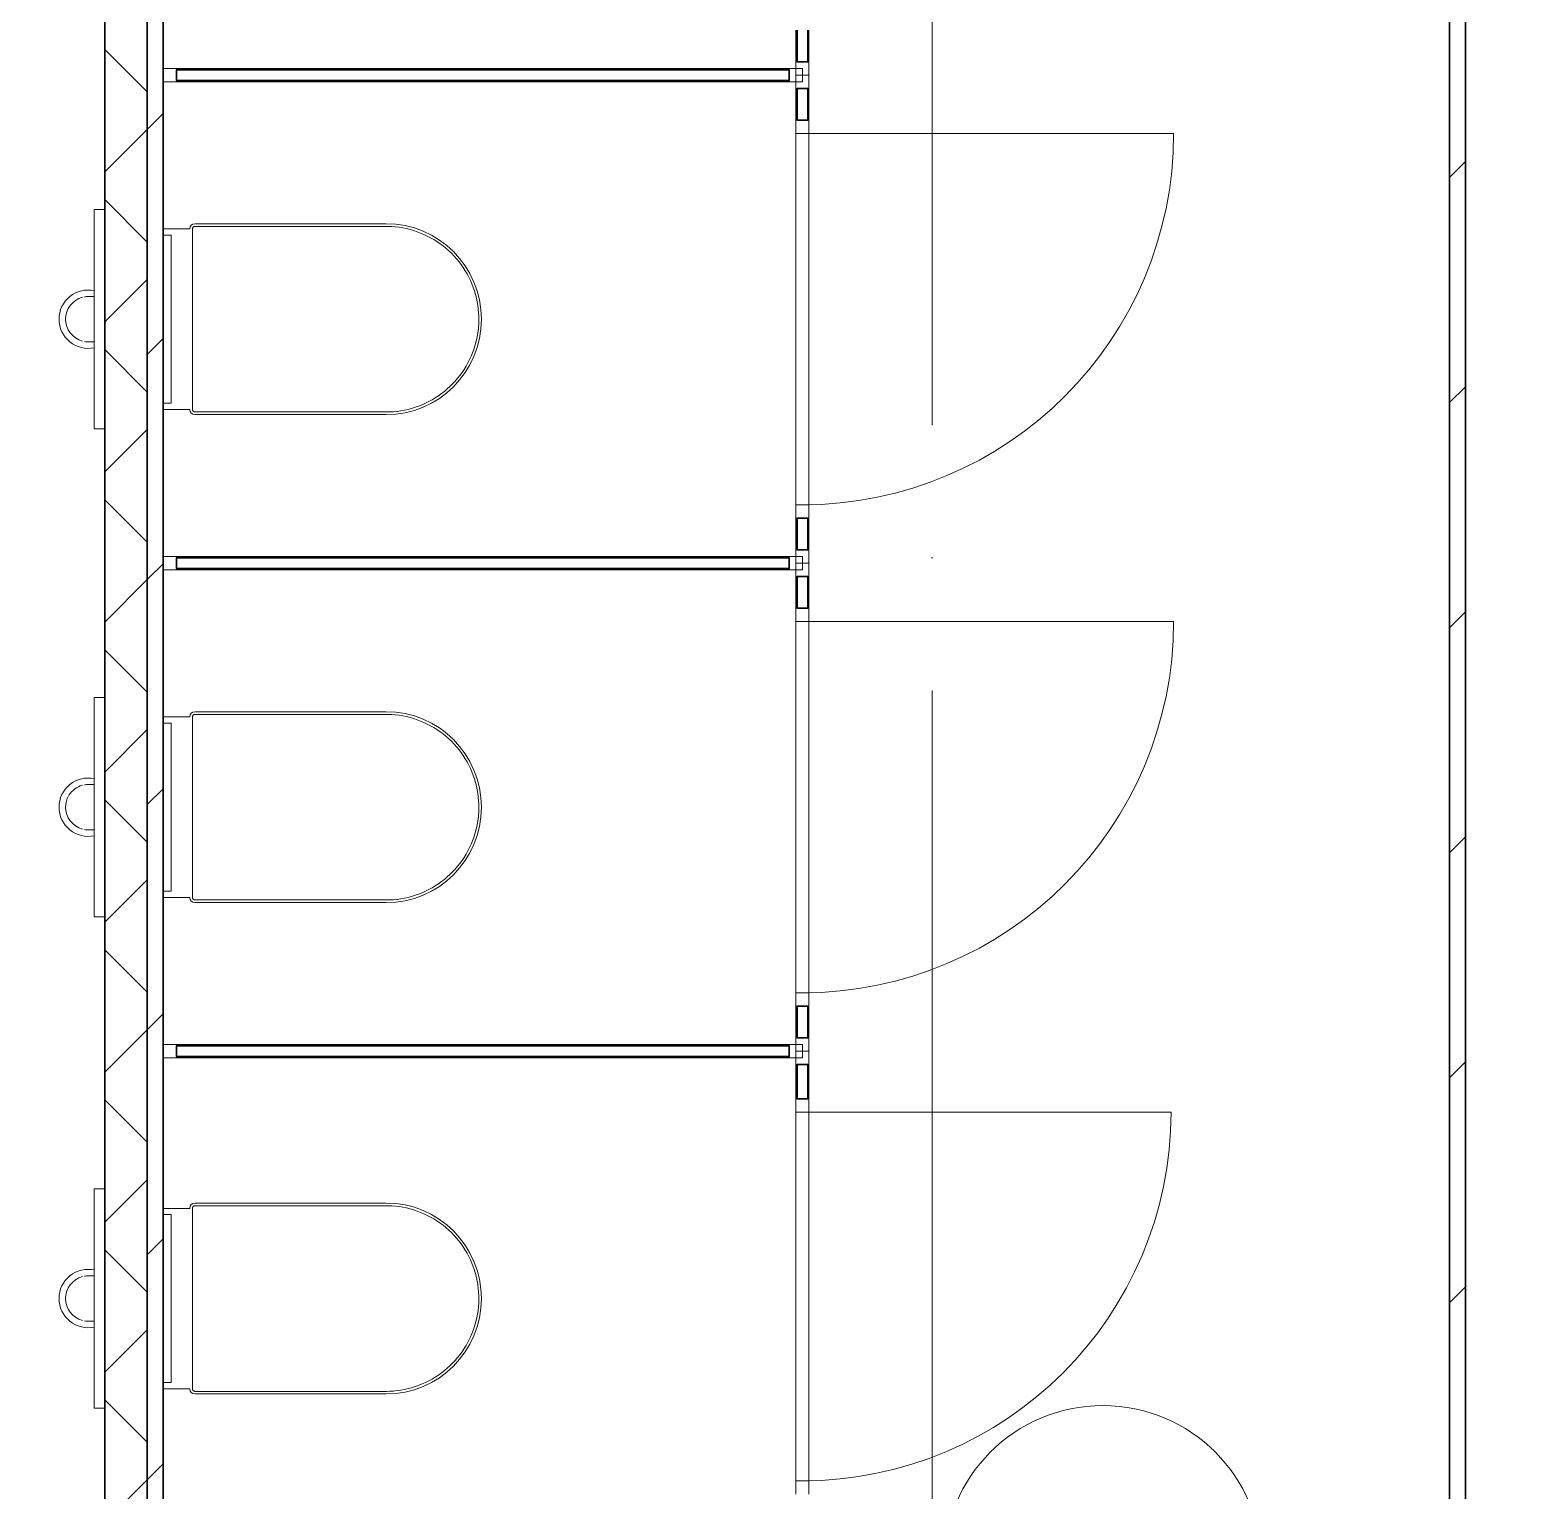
# Model space of a CAD drawing. Header units: millimetres. Extents: x -259809 to 472825, y -397243 to 31861.
# Drawn here: x -48357 to -45520, y -361841 to -359087 of the extents above; entities that cross this region are included whole.
import ezdxf

# ---------------------------------------------------------------- set-up
doc = ezdxf.new("R2010")
doc.units = ezdxf.units.MM
doc.linetypes.add('ADSK_Линия сетки', pattern=[25, 20, -2.5, 0, -2.5])
for name, color, linetype, lineweight in [('Витраж', 252, 'Continuous', 9), ('Двери', 252, 'Continuous', 9), ('лс', 5, 'Continuous', 30), ('Марки помещений', 252, 'Continuous', 20), ('Оси', 252, 'Continuous', 9), ('Сантехника', 252, 'Continuous', 18), ('Стены внутренние', 252, 'Continuous', 18), ('Стены наружные', 252, 'Continuous', 18), ('Стены разрез', 7, 'Continuous', 30)]:
    doc.layers.add(name, color=color, linetype=linetype, lineweight=lineweight)

# ---------------------------------------------------------------- blocks, each defined once
blk = doc.blocks.new('1 этаж')
at = {"layer": 'Витраж', "color": 251, "true_color": 0x636466}
for p, q in [((-46913.3, -6400.3), (-46913.3, -6460.3)), ((-46888.3, -6400.3), (-46888.3, -6460.3)), ((-46925.8, -6472.8), (-48080.8, -6472.8)), ((-46925.8, -6497.8), (-48080.8, -6497.8)), ((-46913.3, -6510.3), (-46913.3, -6570.3)), ((-46888.3, -6510.3), (-46888.3, -6570.3)), ((-46913.3, -6595.3), (-46913.3, -7295.3)), ((-46888.3, -6595.3), (-46888.3, -7295.3)), ((-46913.3, -7320.3), (-46913.3, -7380.3)), ((-46888.3, -7320.3), (-46888.3, -7380.3)), ((-46925.8, -7392.8), (-48080.8, -7392.8)), ((-46925.8, -7417.8), (-48080.8, -7417.8)), ((-46913.3, -7430.3), (-46913.3, -7490.3)), ((-46888.3, -7430.3), (-46888.3, -7490.3)), ((-46913.3, -7515.3), (-46913.3, -8215.3)), ((-46888.3, -7515.3), (-46888.3, -8215.3)), ((-46913.3, -8240.3), (-46913.3, -8300.3)), ((-46888.3, -8240.3), (-46888.3, -8300.3)), ((-46925.8, -8312.8), (-48080.8, -8312.8)), ((-46925.8, -8337.8), (-48080.8, -8337.8)), ((-46913.3, -8350.3), (-46913.3, -8415.3)), ((-46888.3, -8350.3), (-46888.3, -8415.3)), ((-46913.3, -8440.3), (-46913.3, -9135.3)), ((-46888.3, -8440.3), (-46888.3, -9135.3))]:
    blk.add_line(p, q, dxfattribs=at)
at = {"layer": 'Витраж', "color": 251, "lineweight": 18, "true_color": 0x636466}
for p, q in [((-46888.3, -6460.3), (-46913.3, -6460.3)), ((-46913.3, -6460.3), (-46913.3, -6485.3)), ((-46888.3, -6485.3), (-46888.3, -6460.3)), ((-48080.8, -6472.8), (-48105.8, -6472.8)), ((-48105.8, -6472.8), (-48105.8, -6497.8)), ((-48080.8, -6497.8), (-48080.8, -6472.8)), ((-46913.3, -6485.3), (-46888.3, -6485.3)), ((-48105.8, -6497.8), (-48080.8, -6497.8)), ((-48080.8, -7392.8), (-48105.8, -7392.8)), ((-48105.8, -7392.8), (-48105.8, -7417.8)), ((-48080.8, -7417.8), (-48080.8, -7392.8)), ((-46888.3, -7380.3), (-46913.3, -7380.3)), ((-46913.3, -7380.3), (-46913.3, -7405.3)), ((-46888.3, -7405.3), (-46888.3, -7380.3)), ((-48105.8, -7417.8), (-48080.8, -7417.8)), ((-46913.3, -7405.3), (-46888.3, -7405.3)), ((-46888.3, -8300.3), (-46913.3, -8300.3)), ((-46913.3, -8300.3), (-46913.3, -8325.3)), ((-46888.3, -8325.3), (-46888.3, -8300.3)), ((-48080.8, -8312.8), (-48105.8, -8312.8)), ((-48105.8, -8312.8), (-48105.8, -8337.8)), ((-48105.8, -8337.8), (-48080.8, -8337.8)), ((-48080.8, -8337.8), (-48080.8, -8312.8)), ((-46913.3, -8325.3), (-46888.3, -8325.3))]:
    blk.add_line(p, q, dxfattribs=at)
at = {"layer": 'Витраж', "color": 251, "lineweight": 18, "true_color": 0x636466, "extrusion": (0, 0, -1)}
for p, q in [((-46900.8, -6472.8), (-46925.8, -6472.8)), ((-46925.8, -6472.8), (-46925.8, -6497.8)), ((-46888.3, -6485.3), (-46913.3, -6485.3)), ((-46913.3, -6485.3), (-46913.3, -6510.3)), ((-46900.8, -6497.8), (-46900.8, -6472.8)), ((-46888.3, -6510.3), (-46888.3, -6485.3)), ((-46925.8, -6497.8), (-46900.8, -6497.8)), ((-46913.3, -6510.3), (-46888.3, -6510.3)), ((-46888.3, -6570.3), (-46913.3, -6570.3)), ((-46913.3, -6570.3), (-46913.3, -6595.3)), ((-46888.3, -6595.3), (-46888.3, -6570.3)), ((-46913.3, -6595.3), (-46888.3, -6595.3)), ((-46888.3, -7295.3), (-46913.3, -7295.3)), ((-46913.3, -7295.3), (-46913.3, -7320.3)), ((-46888.3, -7320.3), (-46888.3, -7295.3)), ((-46913.3, -7320.3), (-46888.3, -7320.3)), ((-46900.8, -7392.8), (-46925.8, -7392.8)), ((-46925.8, -7392.8), (-46925.8, -7417.8)), ((-46900.8, -7417.8), (-46900.8, -7392.8)), ((-46925.8, -7417.8), (-46900.8, -7417.8)), ((-46888.3, -7405.3), (-46913.3, -7405.3)), ((-46913.3, -7405.3), (-46913.3, -7430.3)), ((-46913.3, -7430.3), (-46888.3, -7430.3)), ((-46888.3, -7430.3), (-46888.3, -7405.3)), ((-46888.3, -7490.3), (-46913.3, -7490.3)), ((-46913.3, -7490.3), (-46913.3, -7515.3)), ((-46913.3, -7515.3), (-46888.3, -7515.3)), ((-46888.3, -7515.3), (-46888.3, -7490.3)), ((-46888.3, -8215.3), (-46913.3, -8215.3)), ((-46913.3, -8215.3), (-46913.3, -8240.3)), ((-46888.3, -8240.3), (-46888.3, -8215.3)), ((-46913.3, -8240.3), (-46888.3, -8240.3)), ((-46900.8, -8312.8), (-46925.8, -8312.8)), ((-46925.8, -8312.8), (-46925.8, -8337.8)), ((-46925.8, -8337.8), (-46900.8, -8337.8)), ((-46888.3, -8325.3), (-46913.3, -8325.3)), ((-46913.3, -8325.3), (-46913.3, -8350.3)), ((-46900.8, -8337.8), (-46900.8, -8312.8)), ((-46888.3, -8350.3), (-46888.3, -8325.3)), ((-46913.3, -8350.3), (-46888.3, -8350.3)), ((-46888.3, -8415.3), (-46913.3, -8415.3)), ((-46913.3, -8415.3), (-46913.3, -8440.3)), ((-46888.3, -8440.3), (-46888.3, -8415.3)), ((-46913.3, -8440.3), (-46888.3, -8440.3)), ((-46888.3, -9135.3), (-46913.3, -9135.3)), ((-46913.3, -9135.3), (-46913.3, -9160.3)), ((-46888.3, -9160.3), (-46888.3, -9135.3))]:
    blk.add_line(p, q, dxfattribs=at)
at = {"layer": 'Двери', "color": 251, "true_color": 0x636466}
for p, q in [((-46888.3, -6595.3), (-46200.8, -6595.3)), ((-46888.3, -7515.3), (-46200.8, -7515.3)), ((-46888.3, -8440.3), (-46205.8, -8440.3))]:
    blk.add_line(p, q, dxfattribs=at)
for centre, radius in [((-46900.8, -6595.3), 700), ((-46900.8, -7515.3), 700), ((-46900.8, -8440.3), 695)]:
    blk.add_arc(centre, radius, 270, 0, dxfattribs=at)
at = {"layer": 'Марки помещений', "color": 251, "true_color": 0x636466}
blk.add_circle((-46334.3, -9293.4), 300, dxfattribs=at)
at = {"layer": 'Оси', "color": 251, "linetype": 'ADSK_Линия сетки', "ltscale": 100, "true_color": 0x636466}
blk.add_line((-46655.8, -2645.3), (-46655.8, -33771.4), dxfattribs=at)
at = {"layer": 'Сантехника', "color": 251, "lineweight": 9, "true_color": 0x636466}
for p, q in [((-48215.8, -6738.6), (-48235.8, -6738.6)), ((-48235.8, -6738.6), (-48235.8, -6763.6)), ((-48235.8, -7127.1), (-48235.8, -6763.6)), ((-48235.8, -7127.1), (-48235.8, -7152.1)), ((-48235.8, -7152.1), (-48215.8, -7152.1)), ((-48215.8, -7658.6), (-48235.8, -7658.6)), ((-48235.8, -7658.6), (-48235.8, -7683.6)), ((-48235.8, -8047.1), (-48235.8, -7683.6)), ((-48235.8, -8047.1), (-48235.8, -8072.1)), ((-48235.8, -8072.1), (-48215.8, -8072.1)), ((-48215.8, -8584.8), (-48235.8, -8584.8)), ((-48235.8, -8584.8), (-48235.8, -8609.8)), ((-48235.8, -8973.3), (-48235.8, -8609.8)), ((-48235.8, -8973.3), (-48235.8, -8998.3)), ((-48235.8, -8998.3), (-48215.8, -8998.3))]:
    blk.add_line(p, q, dxfattribs=at)
at = {"layer": 'Сантехника', "color": 251, "true_color": 0x636466}
for p, q in [((-48055.8, -6775.3), (-48105.8, -6775.3)), ((-48050.8, -6775.3), (-48050.8, -7115.3)), ((-47685.8, -6765.3), (-48045.8, -6765.3)), ((-47685.8, -6770.3), (-48045.8, -6770.3)), ((-48105.8, -6787.1), (-48090.8, -6787.1)), ((-48090.8, -6787.1), (-48090.8, -7103.5)), ((-48090.8, -7103.5), (-48105.8, -7103.5)), ((-48105.8, -7115.3), (-48055.8, -7115.3)), ((-48045.8, -7120.3), (-47685.8, -7120.3)), ((-48045.8, -7125.3), (-47685.8, -7125.3)), ((-47685.8, -7685.3), (-48045.8, -7685.3)), ((-48055.8, -7695.3), (-48105.8, -7695.3)), ((-48105.8, -7707.1), (-48090.8, -7707.1)), ((-48090.8, -7707.1), (-48090.8, -8023.5)), ((-48050.8, -7695.3), (-48050.8, -8035.3)), ((-47685.8, -7690.3), (-48045.8, -7690.3)), ((-48090.8, -8023.5), (-48105.8, -8023.5)), ((-48105.8, -8035.3), (-48055.8, -8035.3)), ((-48045.8, -8040.3), (-47685.8, -8040.3)), ((-48045.8, -8045.3), (-47685.8, -8045.3)), ((-48055.8, -8621.6), (-48105.8, -8621.6)), ((-48050.8, -8621.6), (-48050.8, -8961.6)), ((-47685.8, -8611.6), (-48045.8, -8611.6)), ((-47685.8, -8616.6), (-48045.8, -8616.6)), ((-48105.8, -8633.4), (-48090.8, -8633.4)), ((-48090.8, -8633.4), (-48090.8, -8949.8)), ((-48090.8, -8949.8), (-48105.8, -8949.8)), ((-48105.8, -8961.6), (-48055.8, -8961.6)), ((-48045.8, -8966.6), (-47685.8, -8966.6)), ((-48045.8, -8971.6), (-47685.8, -8971.6))]:
    blk.add_line(p, q, dxfattribs=at)
at = {"layer": 'Сантехника', "color": 251, "true_color": 0x636466, "flags": 128}
for points in [[(-48045.8, -6770.3), (-48046, -6770.3), (-48046.2, -6770.3), (-48046.4, -6770.3), (-48046.6, -6770.4), (-48046.8, -6770.4), (-48047, -6770.5), (-48047.2, -6770.5), (-48047.4, -6770.6), (-48047.6, -6770.6), (-48047.7, -6770.7), (-48047.9, -6770.8), (-48048.1, -6770.9), (-48048.3, -6771), (-48048.5, -6771.1), (-48048.6, -6771.2), (-48048.8, -6771.3), (-48048.9, -6771.4), (-48049.1, -6771.6), (-48049.2, -6771.7), (-48049.4, -6771.8), (-48049.5, -6772), (-48049.7, -6772.1), (-48049.8, -6772.3), (-48049.9, -6772.4), (-48050, -6772.6), (-48050.1, -6772.8), (-48050.2, -6773), (-48050.3, -6773.1), (-48050.4, -6773.3), (-48050.5, -6773.5), (-48050.5, -6773.7), (-48050.6, -6773.9), (-48050.6, -6774.1), (-48050.7, -6774.3), (-48050.7, -6774.5), (-48050.8, -6774.7), (-48050.8, -6774.9), (-48050.8, -6775.1), (-48050.8, -6775.3), (-48050.8, -6775.3)], [(-47685.8, -7120.3), (-47678.8, -7120.2), (-47671.8, -7119.8), (-47664.9, -7119.1), (-47657.9, -7118.1), (-47651, -7116.8), (-47644.2, -7115.3), (-47637.4, -7113.5), (-47630.8, -7111.4), (-47624.2, -7109.1), (-47617.7, -7106.5), (-47611.3, -7103.6), (-47605, -7100.5), (-47598.8, -7097.2), (-47592.8, -7093.6), (-47587, -7089.7), (-47581.3, -7085.7), (-47575.8, -7081.4), (-47570.4, -7076.9), (-47565.2, -7072.2), (-47560.3, -7067.2), (-47555.5, -7062.1), (-47550.9, -7056.8), (-47546.6, -7051.3), (-47542.4, -7045.7), (-47538.5, -7039.9), (-47534.9, -7033.9), (-47531.5, -7027.8), (-47528.3, -7021.6), (-47525.4, -7015.2), (-47522.7, -7008.7), (-47520.3, -7002.2), (-47518.1, -6995.5), (-47516.3, -6988.7), (-47514.7, -6981.9), (-47513.3, -6975.1), (-47512.3, -6968.1), (-47511.5, -6961.2), (-47511, -6954.2), (-47510.8, -6947.2), (-47510.9, -6940.2), (-47511.2, -6933.2), (-47511.8, -6926.2), (-47512.7, -6919.3), (-47513.9, -6912.4), (-47515.4, -6905.6), (-47517.1, -6898.8), (-47519.1, -6892.1), (-47521.4, -6885.4), (-47523.9, -6878.9), (-47526.7, -6872.5), (-47529.7, -6866.2), (-47533, -6860), (-47536.5, -6854), (-47540.3, -6848.1), (-47544.3, -6842.3), (-47548.5, -6836.7), (-47553, -6831.3), (-47557.7, -6826.1), (-47562.5, -6821.1), (-47567.6, -6816.3), (-47572.9, -6811.6), (-47578.3, -6807.2), (-47583.9, -6803), (-47589.7, -6799.1), (-47595.6, -6795.4), (-47601.7, -6791.9), (-47607.9, -6788.6), (-47614.2, -6785.6), (-47620.6, -6782.9), (-47627.2, -6780.4), (-47633.8, -6778.2), (-47640.5, -6776.3), (-47647.3, -6774.6), (-47654.2, -6773.2), (-47661.1, -6772.1), (-47668.1, -6771.2), (-47675, -6770.6), (-47682, -6770.4), (-47685.8, -6770.3)], [(-48050.8, -7115.3), (-48050.8, -7115.5), (-48050.8, -7115.7), (-48050.8, -7115.9), (-48050.7, -7116.1), (-48050.7, -7116.3), (-48050.7, -7116.5), (-48050.6, -7116.7), (-48050.5, -7116.9), (-48050.5, -7117.1), (-48050.4, -7117.3), (-48050.3, -7117.4), (-48050.2, -7117.6), (-48050.1, -7117.8), (-48050, -7118), (-48049.9, -7118.1), (-48049.8, -7118.3), (-48049.7, -7118.5), (-48049.6, -7118.6), (-48049.4, -7118.8), (-48049.3, -7118.9), (-48049.1, -7119), (-48049, -7119.2), (-48048.8, -7119.3), (-48048.7, -7119.4), (-48048.5, -7119.5), (-48048.3, -7119.6), (-48048.2, -7119.7), (-48048, -7119.8), (-48047.8, -7119.9), (-48047.6, -7120), (-48047.4, -7120), (-48047.2, -7120.1), (-48047, -7120.2), (-48046.8, -7120.2), (-48046.7, -7120.2), (-48046.5, -7120.3), (-48046.3, -7120.3), (-48046.1, -7120.3), (-48045.9, -7120.3), (-48045.8, -7120.3)], [(-48045.8, -7690.3), (-48046, -7690.3), (-48046.2, -7690.3), (-48046.4, -7690.3), (-48046.6, -7690.4), (-48046.8, -7690.4), (-48047, -7690.5), (-48047.2, -7690.5), (-48047.4, -7690.6), (-48047.6, -7690.6), (-48047.7, -7690.7), (-48047.9, -7690.8), (-48048.1, -7690.9), (-48048.3, -7691), (-48048.5, -7691.1), (-48048.6, -7691.2), (-48048.8, -7691.3), (-48048.9, -7691.4), (-48049.1, -7691.6), (-48049.2, -7691.7), (-48049.4, -7691.8), (-48049.5, -7692), (-48049.7, -7692.1), (-48049.8, -7692.3), (-48049.9, -7692.4), (-48050, -7692.6), (-48050.1, -7692.8), (-48050.2, -7693), (-48050.3, -7693.1), (-48050.4, -7693.3), (-48050.5, -7693.5), (-48050.5, -7693.7), (-48050.6, -7693.9), (-48050.6, -7694.1), (-48050.7, -7694.3), (-48050.7, -7694.5), (-48050.8, -7694.7), (-48050.8, -7694.9), (-48050.8, -7695.1), (-48050.8, -7695.3), (-48050.8, -7695.3)], [(-47685.8, -8040.3), (-47678.8, -8040.2), (-47671.8, -8039.8), (-47664.9, -8039.1), (-47657.9, -8038.1), (-47651, -8036.8), (-47644.2, -8035.3), (-47637.4, -8033.5), (-47630.8, -8031.4), (-47624.2, -8029.1), (-47617.7, -8026.5), (-47611.3, -8023.6), (-47605, -8020.5), (-47598.8, -8017.2), (-47592.8, -8013.6), (-47587, -8009.7), (-47581.3, -8005.7), (-47575.8, -8001.4), (-47570.4, -7996.9), (-47565.2, -7992.2), (-47560.3, -7987.2), (-47555.5, -7982.1), (-47550.9, -7976.8), (-47546.6, -7971.3), (-47542.4, -7965.7), (-47538.5, -7959.9), (-47534.9, -7953.9), (-47531.5, -7947.8), (-47528.3, -7941.6), (-47525.4, -7935.2), (-47522.7, -7928.7), (-47520.3, -7922.2), (-47518.1, -7915.5), (-47516.3, -7908.7), (-47514.7, -7901.9), (-47513.3, -7895.1), (-47512.3, -7888.1), (-47511.5, -7881.2), (-47511, -7874.2), (-47510.8, -7867.2), (-47510.9, -7860.2), (-47511.2, -7853.2), (-47511.8, -7846.2), (-47512.7, -7839.3), (-47513.9, -7832.4), (-47515.4, -7825.6), (-47517.1, -7818.8), (-47519.1, -7812.1), (-47521.4, -7805.4), (-47523.9, -7798.9), (-47526.7, -7792.5), (-47529.7, -7786.2), (-47533, -7780), (-47536.5, -7774), (-47540.3, -7768.1), (-47544.3, -7762.3), (-47548.5, -7756.7), (-47553, -7751.3), (-47557.7, -7746.1), (-47562.5, -7741.1), (-47567.6, -7736.3), (-47572.9, -7731.6), (-47578.3, -7727.2), (-47583.9, -7723), (-47589.7, -7719.1), (-47595.6, -7715.4), (-47601.7, -7711.9), (-47607.9, -7708.6), (-47614.2, -7705.6), (-47620.6, -7702.9), (-47627.2, -7700.4), (-47633.8, -7698.2), (-47640.5, -7696.3), (-47647.3, -7694.6), (-47654.2, -7693.2), (-47661.1, -7692.1), (-47668.1, -7691.2), (-47675, -7690.6), (-47682, -7690.4), (-47685.8, -7690.3)], [(-48050.8, -8035.3), (-48050.8, -8035.5), (-48050.8, -8035.7), (-48050.8, -8035.9), (-48050.7, -8036.1), (-48050.7, -8036.3), (-48050.7, -8036.5), (-48050.6, -8036.7), (-48050.5, -8036.9), (-48050.5, -8037.1), (-48050.4, -8037.3), (-48050.3, -8037.4), (-48050.2, -8037.6), (-48050.1, -8037.8), (-48050, -8038), (-48049.9, -8038.1), (-48049.8, -8038.3), (-48049.7, -8038.5), (-48049.6, -8038.6), (-48049.4, -8038.8), (-48049.3, -8038.9), (-48049.1, -8039), (-48049, -8039.2), (-48048.8, -8039.3), (-48048.7, -8039.4), (-48048.5, -8039.5), (-48048.3, -8039.6), (-48048.2, -8039.7), (-48048, -8039.8), (-48047.8, -8039.9), (-48047.6, -8040), (-48047.4, -8040), (-48047.2, -8040.1), (-48047, -8040.2), (-48046.8, -8040.2), (-48046.7, -8040.2), (-48046.5, -8040.3), (-48046.3, -8040.3), (-48046.1, -8040.3), (-48045.9, -8040.3), (-48045.8, -8040.3)], [(-48045.8, -8616.6), (-48046, -8616.6), (-48046.2, -8616.6), (-48046.4, -8616.6), (-48046.6, -8616.6), (-48046.8, -8616.7), (-48047, -8616.7), (-48047.2, -8616.8), (-48047.4, -8616.8), (-48047.6, -8616.9), (-48047.7, -8617), (-48047.9, -8617), (-48048.1, -8617.1), (-48048.3, -8617.2), (-48048.5, -8617.3), (-48048.6, -8617.4), (-48048.8, -8617.6), (-48048.9, -8617.7), (-48049.1, -8617.8), (-48049.2, -8617.9), (-48049.4, -8618.1), (-48049.5, -8618.2), (-48049.7, -8618.4), (-48049.8, -8618.5), (-48049.9, -8618.7), (-48050, -8618.9), (-48050.1, -8619), (-48050.2, -8619.2), (-48050.3, -8619.4), (-48050.4, -8619.6), (-48050.5, -8619.8), (-48050.5, -8619.9), (-48050.6, -8620.1), (-48050.6, -8620.3), (-48050.7, -8620.5), (-48050.7, -8620.7), (-48050.8, -8620.9), (-48050.8, -8621.1), (-48050.8, -8621.3), (-48050.8, -8621.5), (-48050.8, -8621.6)], [(-47685.8, -8966.6), (-47678.8, -8966.4), (-47671.8, -8966), (-47664.9, -8965.3), (-47657.9, -8964.3), (-47651, -8963.1), (-47644.2, -8961.5), (-47637.4, -8959.7), (-47630.8, -8957.7), (-47624.2, -8955.3), (-47617.7, -8952.7), (-47611.3, -8949.9), (-47605, -8946.8), (-47598.8, -8943.4), (-47592.8, -8939.8), (-47587, -8936), (-47581.3, -8931.9), (-47575.8, -8927.6), (-47570.4, -8923.1), (-47565.2, -8918.4), (-47560.3, -8913.5), (-47555.5, -8908.4), (-47550.9, -8903.1), (-47546.6, -8897.6), (-47542.4, -8891.9), (-47538.5, -8886.1), (-47534.9, -8880.2), (-47531.5, -8874), (-47528.3, -8867.8), (-47525.4, -8861.4), (-47522.7, -8855), (-47520.3, -8848.4), (-47518.1, -8841.7), (-47516.3, -8835), (-47514.7, -8828.2), (-47513.3, -8821.3), (-47512.3, -8814.4), (-47511.5, -8807.4), (-47511, -8800.4), (-47510.8, -8793.5), (-47510.9, -8786.5), (-47511.2, -8779.5), (-47511.8, -8772.5), (-47512.7, -8765.5), (-47513.9, -8758.6), (-47515.4, -8751.8), (-47517.1, -8745), (-47519.1, -8738.3), (-47521.4, -8731.7), (-47523.9, -8725.2), (-47526.7, -8718.7), (-47529.7, -8712.4), (-47533, -8706.3), (-47536.5, -8700.2), (-47540.3, -8694.3), (-47544.3, -8688.6), (-47548.5, -8683), (-47553, -8677.6), (-47557.7, -8672.4), (-47562.5, -8667.3), (-47567.6, -8662.5), (-47572.9, -8657.9), (-47578.3, -8653.5), (-47583.9, -8649.3), (-47589.7, -8645.3), (-47595.6, -8641.6), (-47601.7, -8638.1), (-47607.9, -8634.9), (-47614.2, -8631.9), (-47620.6, -8629.2), (-47627.2, -8626.7), (-47633.8, -8624.5), (-47640.5, -8622.5), (-47647.3, -8620.8), (-47654.2, -8619.4), (-47661.1, -8618.3), (-47668.1, -8617.5), (-47675, -8616.9), (-47682, -8616.6), (-47685.8, -8616.6)], [(-48050.8, -8961.6), (-48050.8, -8961.8), (-48050.8, -8962), (-48050.8, -8962.2), (-48050.7, -8962.4), (-48050.7, -8962.6), (-48050.7, -8962.8), (-48050.6, -8962.9), (-48050.5, -8963.1), (-48050.5, -8963.3), (-48050.4, -8963.5), (-48050.3, -8963.7), (-48050.2, -8963.9), (-48050.1, -8964), (-48050, -8964.2), (-48049.9, -8964.4), (-48049.8, -8964.5), (-48049.7, -8964.7), (-48049.6, -8964.9), (-48049.4, -8965), (-48049.3, -8965.1), (-48049.1, -8965.3), (-48049, -8965.4), (-48048.8, -8965.5), (-48048.7, -8965.7), (-48048.5, -8965.8), (-48048.3, -8965.9), (-48048.2, -8966), (-48048, -8966.1), (-48047.8, -8966.1), (-48047.6, -8966.2), (-48047.4, -8966.3), (-48047.2, -8966.4), (-48047, -8966.4), (-48046.8, -8966.5), (-48046.7, -8966.5), (-48046.5, -8966.5), (-48046.3, -8966.5), (-48046.1, -8966.6), (-48045.9, -8966.6), (-48045.8, -8966.6)]]:
    blk.add_lwpolyline(points, dxfattribs=at)
at = {"layer": 'Сантехника', "color": 251, "lineweight": 9, "true_color": 0x636466, "flags": 128}
for points in [[(-48236.9, -6902.6), (-48238.1, -6902.6), (-48239.1, -6902.6), (-48240.1, -6902.6), (-48241.1, -6902.6), (-48241.9, -6902.6), (-48242.8, -6902.6), (-48243.5, -6902.6), (-48244.2, -6902.6), (-48244.8, -6902.6), (-48245.4, -6902.6), (-48245.8, -6902.6), (-48246.3, -6902.6), (-48246.6, -6902.6), (-48246.9, -6902.6), (-48247.1, -6902.6), (-48247.2, -6902.6), (-48247.2, -6902.6), (-48247.2, -6902.6)], [(-48247.2, -6988), (-48247.2, -6988), (-48247.1, -6988), (-48246.9, -6988), (-48246.7, -6988), (-48246.4, -6988), (-48246, -6988), (-48245.5, -6988), (-48245, -6988), (-48244.4, -6988), (-48243.7, -6988), (-48243, -6988), (-48242.2, -6988), (-48241.3, -6988), (-48240.4, -6988), (-48239.4, -6988), (-48238.3, -6988), (-48237.2, -6988), (-48236.1, -6988)], [(-48236.9, -7822.6), (-48238.1, -7822.6), (-48239.1, -7822.6), (-48240.1, -7822.6), (-48241.1, -7822.6), (-48241.9, -7822.6), (-48242.8, -7822.6), (-48243.5, -7822.6), (-48244.2, -7822.6), (-48244.8, -7822.6), (-48245.4, -7822.6), (-48245.8, -7822.6), (-48246.3, -7822.6), (-48246.6, -7822.6), (-48246.9, -7822.6), (-48247.1, -7822.6), (-48247.2, -7822.6), (-48247.2, -7822.6), (-48247.2, -7822.6)], [(-48247.2, -7908), (-48247.2, -7908), (-48247.1, -7908), (-48246.9, -7908), (-48246.7, -7908), (-48246.4, -7908), (-48246, -7908), (-48245.5, -7908), (-48245, -7908), (-48244.4, -7908), (-48243.7, -7908), (-48243, -7908), (-48242.2, -7908), (-48241.3, -7908), (-48240.4, -7908), (-48239.4, -7908), (-48238.3, -7908), (-48237.2, -7908), (-48236.1, -7908)], [(-48236.9, -8748.9), (-48238.1, -8748.9), (-48239.1, -8748.9), (-48240.1, -8748.9), (-48241.1, -8748.9), (-48241.9, -8748.9), (-48242.8, -8748.9), (-48243.5, -8748.9), (-48244.2, -8748.9), (-48244.8, -8748.9), (-48245.4, -8748.9), (-48245.8, -8748.9), (-48246.3, -8748.9), (-48246.6, -8748.9), (-48246.9, -8748.9), (-48247.1, -8748.9), (-48247.2, -8748.9), (-48247.2, -8748.9), (-48247.2, -8748.9)], [(-48247.2, -8834.3), (-48247.2, -8834.3), (-48247.1, -8834.3), (-48246.9, -8834.3), (-48246.7, -8834.3), (-48246.4, -8834.3), (-48246, -8834.3), (-48245.5, -8834.3), (-48245, -8834.3), (-48244.4, -8834.3), (-48243.7, -8834.3), (-48243, -8834.3), (-48242.2, -8834.3), (-48241.3, -8834.3), (-48240.4, -8834.3), (-48239.4, -8834.3), (-48238.3, -8834.3), (-48237.2, -8834.3), (-48236.1, -8834.3)]]:
    blk.add_lwpolyline(points, dxfattribs=at)
at = {"layer": 'Сантехника', "color": 251, "true_color": 0x636466}
for centre, radius, start, end in [((-48045.8, -6775.3), 10, 90, 180), ((-48045.8, -6775.3), 5, 150, 180), ((-48045.8, -6775.3), 5, 150, 180), ((-48045.8, -6775.3), 5, 150, 180), ((-48045.8, -6775.3), 5, 90, 120), ((-48045.8, -6775.3), 5, 90, 120), ((-48045.8, -6775.3), 5, 105, 120), ((-47685.8, -6945.3), 180, 270, 90), ((-47685.8, -6945.3), 175, 89.0922, 90), ((-47685.8, -6945.3), 175, 89.0922, 90), ((-48045.8, -7115.3), 10, 180, 270), ((-48045.8, -7115.3), 5, 180, 210), ((-48045.8, -7115.3), 5, 180, 210), ((-48045.8, -7115.3), 5, 180, 210), ((-48045.8, -7115.3), 5, 240, 270), ((-48045.8, -7115.3), 5, 240, 270), ((-48045.8, -7115.3), 5, 240, 255), ((-47685.8, -6945.3), 175, 270, 270.9078), ((-47685.8, -6945.3), 175, 270, 270.9078), ((-48045.8, -7695.3), 10, 90, 180), ((-47685.8, -7865.3), 180, 270, 90), ((-48045.8, -7695.3), 5, 150, 180), ((-48045.8, -7695.3), 5, 150, 180), ((-48045.8, -7695.3), 5, 150, 180), ((-48045.8, -7695.3), 5, 90, 120), ((-48045.8, -7695.3), 5, 90, 120), ((-48045.8, -7695.3), 5, 105, 120), ((-47685.8, -7865.3), 175, 89.0922, 90), ((-47685.8, -7865.3), 175, 89.0922, 90), ((-48045.8, -8035.3), 10, 180, 270), ((-48045.8, -8035.3), 5, 180, 210), ((-48045.8, -8035.3), 5, 180, 210), ((-48045.8, -8035.3), 5, 180, 210), ((-48045.8, -8035.3), 5, 240, 270), ((-48045.8, -8035.3), 5, 240, 270), ((-48045.8, -8035.3), 5, 240, 255), ((-47685.8, -7865.3), 175, 270, 270.9078), ((-47685.8, -7865.3), 175, 270, 270.9078), ((-48045.8, -8621.6), 10, 90, 180), ((-48045.8, -8621.6), 5, 150, 180), ((-48045.8, -8621.6), 5, 150, 180), ((-48045.8, -8621.6), 5, 150, 180), ((-48045.8, -8621.6), 5, 90, 120), ((-48045.8, -8621.6), 5, 90, 120), ((-48045.8, -8621.6), 5, 105, 120), ((-47685.8, -8791.6), 180, 270, 90), ((-47685.8, -8791.6), 175, 89.0922, 90), ((-47685.8, -8791.6), 175, 89.0922, 90), ((-48045.8, -8961.6), 10, 180, 270), ((-48045.8, -8961.6), 5, 180, 210), ((-48045.8, -8961.6), 5, 180, 210), ((-48045.8, -8961.6), 5, 180, 210), ((-48045.8, -8961.6), 5, 240, 270), ((-48045.8, -8961.6), 5, 240, 270), ((-48045.8, -8961.6), 5, 240, 255), ((-47685.8, -8791.6), 175, 270, 270.9078), ((-47685.8, -8791.6), 175, 270, 270.9078)]:
    blk.add_arc(centre, radius, start, end, dxfattribs=at)
at = {"layer": 'Сантехника', "color": 251, "lineweight": 9, "true_color": 0x636466}
for centre, radius, start, end in [((-48247.2, -6945.3), 55, 77.9742, 180), ((-48247.2, -6945.3), 42.7, 105, 180), ((-48247.2, -6945.3), 42.7, 90, 99.1301), ((-48247.2, -6945.3), 42.7, 90, 92.0828), ((-48247.2, -6945.3), 42.7, 85.8024, 87.7583), ((-48247.2, -6945.3), 55, 180, 282.0258), ((-48247.2, -6945.3), 42.7, 180, 255), ((-48247.2, -6945.3), 42.7, 260.5014, 272.7572), ((-48247.2, -6945.3), 42.7, 267.4662, 270), ((-48247.2, -7865.3), 55, 77.9742, 180), ((-48247.2, -7865.3), 42.7, 105, 148.2492), ((-48247.2, -7865.3), 42.7, 90, 99.1301), ((-48247.2, -7865.3), 42.7, 90, 92.0828), ((-48247.2, -7865.3), 42.7, 85.8024, 87.7583), ((-48247.2, -7865.3), 42.7, 150, 180), ((-48247.2, -7865.3), 55, 180, 282.0258), ((-48247.2, -7865.3), 42.7, 180, 255), ((-48247.2, -7865.3), 42.7, 260.5014, 272.3473), ((-48247.2, -7865.3), 42.7, 267.4662, 270), ((-48247.2, -8791.6), 55, 77.9742, 180), ((-48247.2, -8791.6), 42.7, 105, 180), ((-48247.2, -8791.6), 42.7, 90, 99.1301), ((-48247.2, -8791.6), 42.7, 90, 92.0828), ((-48247.2, -8791.6), 42.7, 85.8024, 87.7583), ((-48247.2, -8791.6), 55, 180, 282.0258), ((-48247.2, -8791.6), 42.7, 180, 255), ((-48247.2, -8791.6), 42.7, 260.5014, 272.3473), ((-48247.2, -8791.6), 42.7, 267.4662, 270)]:
    blk.add_arc(centre, radius, start, end, dxfattribs=at)
at = {"layer": 'Стены внутренние', "color": 251, "lineweight": 30, "true_color": 0x636466}
blk.add_line((-45650.8, -5345.3), (-45650.8, -11350.3), dxfattribs=at)
at = {"layer": 'Стены наружные', "color": 251, "lineweight": 30, "true_color": 0x636466}
for p, q in [((-48215.8, -5345.3), (-48215.8, -9275.3)), ((-48135.8, -9275.3), (-48135.8, -5345.3)), ((-48105.8, -9245.3), (-48105.8, -5375.3)), ((-45680.8, -5375.3), (-45680.8, -11320.3))]:
    blk.add_line(p, q, dxfattribs=at)
at = {"layer": 'Стены наружные', "color": 251, "linetype": 'Continuous', "lineweight": 9, "true_color": 0x636466}
for p, q in [((-48135.8, -6517), (-48215.8, -6437)), ((-48135.8, -6587.7), (-48105.8, -6557.7)), ((-48215.8, -6667.7), (-48135.8, -6587.7)), ((-45680.8, -6678.3), (-45650.8, -6648.3)), ((-48135.8, -6799.9), (-48215.8, -6719.9)), ((-48215.8, -6950.6), (-48135.8, -6870.6)), ((-48135.8, -7082.7), (-48215.8, -7002.7)), ((-48135.8, -7012), (-48105.8, -6982)), ((-45680.8, -7102.6), (-45650.8, -7072.6)), ((-48215.8, -7233.4), (-48135.8, -7153.4)), ((-48135.8, -7365.6), (-48215.8, -7285.6)), ((-48135.8, -7436.3), (-48105.8, -7406.3)), ((-48215.8, -7516.3), (-48135.8, -7436.3)), ((-45680.8, -7526.9), (-45650.8, -7496.9)), ((-48135.8, -7648.4), (-48215.8, -7568.4)), ((-48215.8, -7799.1), (-48135.8, -7719.1)), ((-48135.8, -7931.2), (-48215.8, -7851.2)), ((-48135.8, -7860.5), (-48105.8, -7830.5)), ((-45680.8, -7951.1), (-45650.8, -7921.1)), ((-48215.8, -8082), (-48135.8, -8002)), ((-48135.8, -8214.1), (-48215.8, -8134.1)), ((-48135.8, -8284.8), (-48105.8, -8254.8)), ((-48215.8, -8364.8), (-48135.8, -8284.8)), ((-45680.8, -8375.4), (-45650.8, -8345.4)), ((-48135.8, -8496.9), (-48215.8, -8416.9)), ((-48215.8, -8647.6), (-48135.8, -8567.6)), ((-48135.8, -8709.1), (-48105.8, -8679.1)), ((-48135.8, -8779.8), (-48215.8, -8699.8)), ((-45680.8, -8799.7), (-45650.8, -8769.7)), ((-48215.8, -8930.5), (-48135.8, -8850.5)), ((-48135.8, -9062.6), (-48215.8, -8982.6)), ((-48135.8, -9133.3), (-48105.8, -9103.3)), ((-48215.8, -9213.3), (-48135.8, -9133.3))]:
    blk.add_line(p, q, dxfattribs=at)
at = {"layer": 'Стены разрез', "color": 251, "true_color": 0x636466}
for p, q in [((-46910.8, -6400.3), (-46910.8, -6460.3)), ((-46890.8, -6460.3), (-46890.8, -6400.3)), ((-46910.8, -6460.3), (-46890.8, -6460.3)), ((-46925.8, -6475.3), (-48080.8, -6475.3)), ((-48080.8, -6475.3), (-48080.8, -6495.3)), ((-48080.8, -6495.3), (-46925.8, -6495.3)), ((-46925.8, -6495.3), (-46925.8, -6475.3)), ((-46890.8, -6510.3), (-46910.8, -6510.3)), ((-46910.8, -6510.3), (-46910.8, -6570.3)), ((-46890.8, -6570.3), (-46890.8, -6510.3)), ((-46910.8, -6570.3), (-46890.8, -6570.3)), ((-46890.8, -7320.3), (-46910.8, -7320.3)), ((-46910.8, -7320.3), (-46910.8, -7380.3)), ((-46890.8, -7380.3), (-46890.8, -7320.3)), ((-46925.8, -7395.3), (-48080.8, -7395.3)), ((-48080.8, -7395.3), (-48080.8, -7415.3)), ((-46925.8, -7415.3), (-46925.8, -7395.3)), ((-46910.8, -7380.3), (-46890.8, -7380.3)), ((-48080.8, -7415.3), (-46925.8, -7415.3)), ((-46890.8, -7430.3), (-46910.8, -7430.3)), ((-46910.8, -7430.3), (-46910.8, -7490.3)), ((-46890.8, -7490.3), (-46890.8, -7430.3)), ((-46910.8, -7490.3), (-46890.8, -7490.3)), ((-46890.8, -8240.3), (-46910.8, -8240.3)), ((-46910.8, -8240.3), (-46910.8, -8300.3)), ((-46890.8, -8300.3), (-46890.8, -8240.3)), ((-46910.8, -8300.3), (-46890.8, -8300.3)), ((-46925.8, -8315.3), (-48080.8, -8315.3)), ((-48080.8, -8315.3), (-48080.8, -8335.3)), ((-48080.8, -8335.3), (-46925.8, -8335.3)), ((-46925.8, -8335.3), (-46925.8, -8315.3)), ((-46890.8, -8350.3), (-46910.8, -8350.3)), ((-46910.8, -8350.3), (-46910.8, -8415.3)), ((-46890.8, -8415.3), (-46890.8, -8350.3)), ((-46910.8, -8415.3), (-46890.8, -8415.3))]:
    blk.add_line(p, q, dxfattribs=at)

msp = doc.modelspace()

# ---------------------------------------------------------------- hatches: boundary and pattern name
at = {"layer": 'лс', "lineweight": 5}
h = msp.add_hatch(dxfattribs=at)
h.set_pattern_fill('ANSI31', color=6, scale=100)
h.set_pattern_definition([(45, (7e-12, 55557.13), (-224.5064, 224.5064), [])])
h.paths.add_polyline_path([(-51574.6, -358204), (-59024.2, -358204), (-59024.2, -366382.8), (-40856.4, -366382.8), (-40856.4, -364571.2), (-51574.6, -364571.2)])
edge = h.paths.add_edge_path(flags=16)
edge.add_ellipse((-57731.6, -358888.8), major_axis=(911.9, 0), ratio=0.29514, start_angle=0, end_angle=360)
h.paths.add_polyline_path([(-58219.1, -359161), (-57272.7, -359161), (-57272.7, -358652.5), (-58219.1, -358652.5)], flags=24)

# ---------------------------------------------------------------- block references
msp.add_blockref('1 этаж', (0, -352686.9))

doc.saveas('drawing.dxf')
